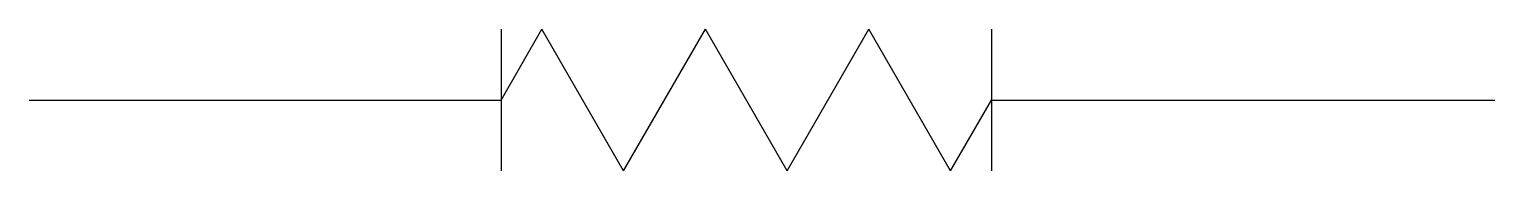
# Model space of a CAD drawing. Header units: metres. Extents: x -20215.7 to -20152.1, y -11834 to -11827.9.
import ezdxf

# ---------------------------------------------------------------- set-up
doc = ezdxf.new("R2010")
doc.units = ezdxf.units.M
doc.layers.add('1', color=7, linetype='Continuous')

msp = doc.modelspace()

# ---------------------------------------------------------------- linework, layer by layer
at = {"layer": '1'}
for p, q in [((-20195.21, -11827.86), (-20195.21, -11834)), ((-20195.21, -11830.93), (-20193.44, -11827.86)), ((-20189.9, -11834), (-20193.44, -11827.86)), ((-20189.9, -11834), (-20186.35, -11827.86)), ((-20182.81, -11834), (-20186.35, -11827.86)), ((-20182.81, -11834), (-20179.27, -11827.86)), ((-20175.72, -11834), (-20179.27, -11827.86)), ((-20173.95, -11827.86), (-20173.95, -11834)), ((-20215.66, -11830.93), (-20195.21, -11830.93)), ((-20175.72, -11834), (-20173.95, -11830.93)), ((-20173.95, -11830.93), (-20152.13, -11830.93))]:
    msp.add_line(p, q, dxfattribs=at)

doc.saveas('drawing.dxf')
